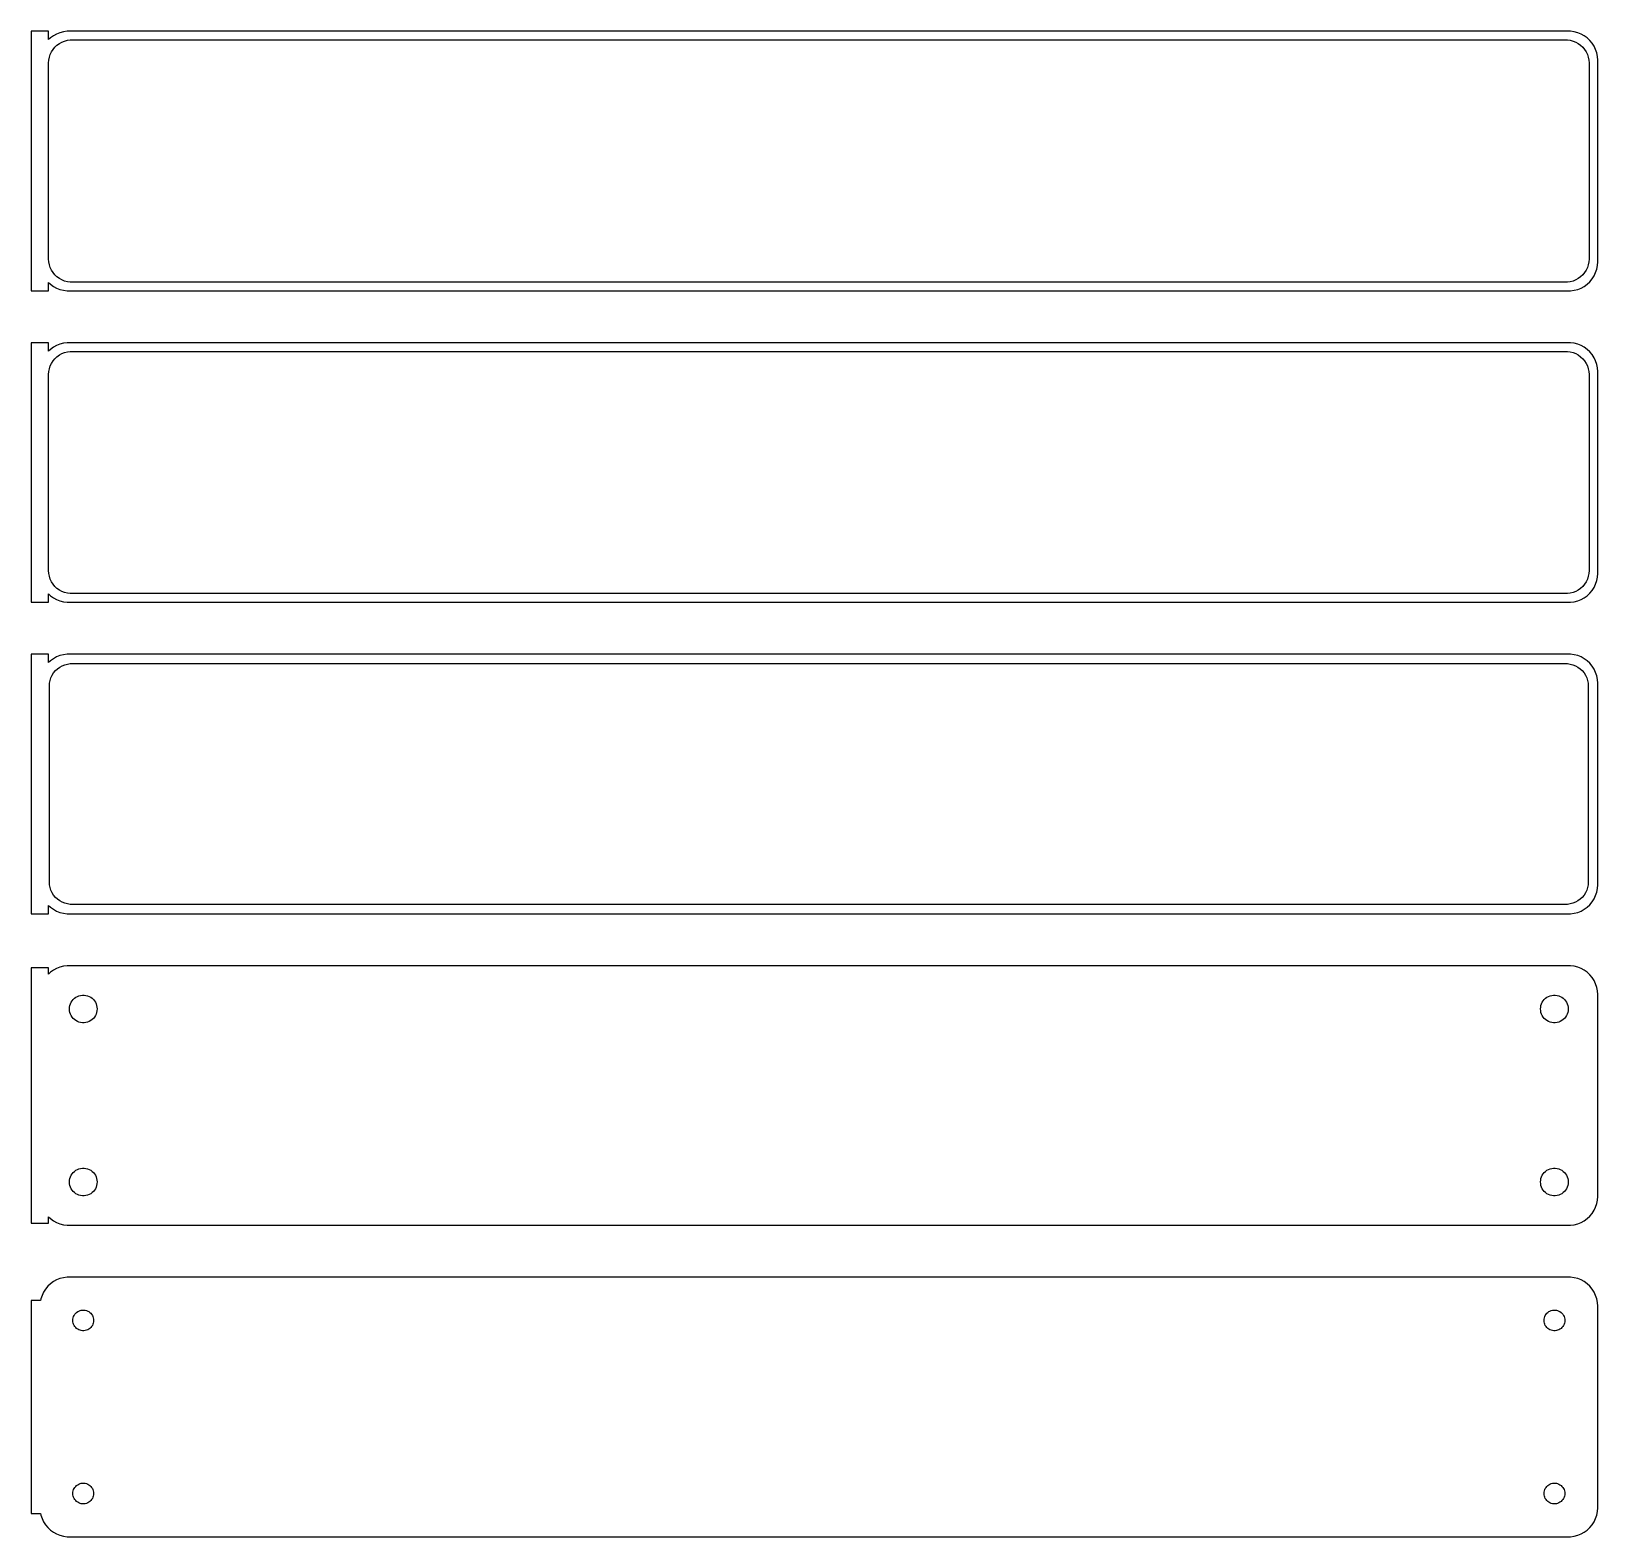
# Model space of a CAD drawing. Header units: metres. Extents: x -136 to 135, y 194 to 454.
import ezdxf

# ---------------------------------------------------------------- set-up
doc = ezdxf.new("R2010")
doc.units = ezdxf.units.M

msp = doc.modelspace()

# ---------------------------------------------------------------- linework, layer by layer
for p, q in [((-133.5, 454.49), (-136.5, 454.49)), ((-136.5, 454.49), (-136.5, 409.51)), ((-133.5, 453.059), (-133.5, 454.49)), ((-132.679, 453.722), (-133.187, 453.353)), ((-132.129, 454.024), (-132.679, 453.722)), ((-131.545, 454.255), (-132.129, 454.024)), ((-130.937, 454.411), (-131.545, 454.255)), ((-130.314, 454.49), (-130.937, 454.411)), ((130.314, 454.49), (-130.314, 454.49)), ((130.937, 454.411), (130.314, 454.49)), ((131.545, 454.255), (130.937, 454.411)), ((132.129, 454.024), (131.545, 454.255)), ((132.679, 453.722), (132.129, 454.024)), ((133.187, 453.353), (132.679, 453.722)), ((-133.187, 453.353), (-133.5, 453.059)), ((-133.219, 450.472), (-133.005, 450.927)), ((-133.005, 450.927), (-132.736, 451.351)), ((-132.736, 451.351), (-132.416, 451.738)), ((-132.416, 451.738), (-132.05, 452.082)), ((-132.05, 452.082), (-131.643, 452.377)), ((-131.643, 452.377), (-131.203, 452.619)), ((-131.203, 452.619), (-130.736, 452.804)), ((-130.736, 452.804), (-130.25, 452.929)), ((-130.25, 452.929), (-129.751, 452.992)), ((-129.751, 452.992), (129.751, 452.992)), ((129.751, 452.992), (130.25, 452.929)), ((130.25, 452.929), (130.736, 452.804)), ((130.736, 452.804), (131.203, 452.619)), ((131.203, 452.619), (131.643, 452.377)), ((131.643, 452.377), (132.05, 452.082)), ((132.05, 452.082), (132.416, 451.738)), ((132.416, 451.738), (132.736, 451.351)), ((132.736, 451.351), (133.005, 450.927)), ((133.005, 450.927), (133.219, 450.472)), ((133.645, 452.923), (133.187, 453.353)), ((134.045, 452.439), (133.645, 452.923)), ((134.382, 451.909), (134.045, 452.439)), ((134.649, 451.341), (134.382, 451.909)), ((134.843, 450.743), (134.649, 451.341)), ((134.961, 450.127), (134.843, 450.743)), ((-133.5, 449), (-133.468, 449.501)), ((-133.5, 415), (-133.5, 449)), ((-133.468, 449.501), (-133.374, 449.995)), ((-133.374, 449.995), (-133.219, 450.472)), ((133.219, 450.472), (133.374, 449.995)), ((133.374, 449.995), (133.468, 449.501)), ((133.468, 449.501), (133.5, 449)), ((133.5, 449), (133.5, 415)), ((135, 449.5), (134.961, 450.127)), ((135, 414.5), (135, 449.5)), ((-133.468, 414.499), (-133.5, 415)), ((-133.374, 414.005), (-133.468, 414.499)), ((-133.219, 413.528), (-133.374, 414.005)), ((-133.005, 413.073), (-133.219, 413.528)), ((-132.736, 412.649), (-133.005, 413.073)), ((133.005, 413.073), (132.736, 412.649)), ((133.219, 413.528), (133.005, 413.073)), ((133.374, 414.005), (133.219, 413.528)), ((133.468, 414.499), (133.374, 414.005)), ((133.5, 415), (133.468, 414.499)), ((134.649, 412.659), (134.843, 413.257)), ((134.843, 413.257), (134.961, 413.873)), ((134.961, 413.873), (135, 414.5)), ((-133.5, 410.941), (-133.187, 410.647)), ((-133.5, 409.51), (-133.5, 410.941)), ((-133.187, 410.647), (-132.679, 410.278)), ((-132.416, 412.262), (-132.736, 412.649)), ((-132.679, 410.278), (-132.129, 409.976)), ((-132.05, 411.918), (-132.416, 412.262)), ((-132.129, 409.976), (-131.545, 409.745)), ((-131.643, 411.623), (-132.05, 411.918)), ((-131.203, 411.381), (-131.643, 411.623)), ((-130.736, 411.196), (-131.203, 411.381)), ((-130.25, 411.071), (-130.736, 411.196)), ((-129.751, 411.008), (-130.25, 411.071)), ((129.751, 411.008), (-129.751, 411.008)), ((130.25, 411.071), (129.751, 411.008)), ((130.736, 411.196), (130.25, 411.071)), ((131.203, 411.381), (130.736, 411.196)), ((131.643, 411.623), (131.203, 411.381)), ((131.545, 409.745), (132.129, 409.976)), ((132.05, 411.918), (131.643, 411.623)), ((132.416, 412.262), (132.05, 411.918)), ((132.129, 409.976), (132.679, 410.278)), ((132.736, 412.649), (132.416, 412.262)), ((132.679, 410.278), (133.187, 410.647)), ((133.187, 410.647), (133.645, 411.077)), ((133.645, 411.077), (134.045, 411.561)), ((134.045, 411.561), (134.382, 412.091)), ((134.382, 412.091), (134.649, 412.659)), ((-136.5, 409.51), (-133.5, 409.51)), ((-131.545, 409.745), (-130.937, 409.589)), ((-130.937, 409.589), (-130.314, 409.51)), ((-130.314, 409.51), (130.314, 409.51)), ((130.314, 409.51), (130.937, 409.589)), ((130.937, 409.589), (131.545, 409.745)), ((-133.5, 400.49), (-136.5, 400.49)), ((-136.5, 400.49), (-136.5, 355.51)), ((-133.5, 399.059), (-133.5, 400.49)), ((-133.187, 399.353), (-133.5, 399.059)), ((-132.679, 399.722), (-133.187, 399.353)), ((-132.129, 400.024), (-132.679, 399.722)), ((-131.545, 400.255), (-132.129, 400.024)), ((-130.937, 400.411), (-131.545, 400.255)), ((-130.314, 400.49), (-130.937, 400.411)), ((130.314, 400.49), (-130.314, 400.49)), ((130.937, 400.411), (130.314, 400.49)), ((131.545, 400.255), (130.937, 400.411)), ((132.129, 400.024), (131.545, 400.255)), ((132.679, 399.722), (132.129, 400.024)), ((133.187, 399.353), (132.679, 399.722)), ((133.645, 398.923), (133.187, 399.353)), ((-133.374, 395.995), (-133.219, 396.472)), ((-133.219, 396.472), (-133.005, 396.927)), ((-133.005, 396.927), (-132.736, 397.351)), ((-132.736, 397.351), (-132.416, 397.738)), ((-132.416, 397.738), (-132.05, 398.082)), ((-132.05, 398.082), (-131.643, 398.377)), ((-131.643, 398.377), (-131.203, 398.619)), ((-131.203, 398.619), (-130.736, 398.804)), ((-130.736, 398.804), (-130.25, 398.929)), ((-130.25, 398.929), (-129.751, 398.992)), ((-129.751, 398.992), (129.751, 398.992)), ((129.751, 398.992), (130.25, 398.929)), ((130.25, 398.929), (130.736, 398.804)), ((130.736, 398.804), (131.203, 398.619)), ((131.203, 398.619), (131.643, 398.377)), ((131.643, 398.377), (132.05, 398.082)), ((132.05, 398.082), (132.416, 397.738)), ((132.416, 397.738), (132.736, 397.351)), ((132.736, 397.351), (133.005, 396.927)), ((133.005, 396.927), (133.219, 396.472)), ((133.219, 396.472), (133.374, 395.995)), ((134.045, 398.439), (133.645, 398.923)), ((134.382, 397.909), (134.045, 398.439)), ((134.649, 397.341), (134.382, 397.909)), ((134.843, 396.743), (134.649, 397.341)), ((134.961, 396.127), (134.843, 396.743)), ((-133.5, 395), (-133.468, 395.501)), ((-133.5, 361), (-133.5, 395)), ((-133.468, 395.501), (-133.374, 395.995)), ((133.374, 395.995), (133.468, 395.501)), ((133.468, 395.501), (133.5, 395)), ((133.5, 395), (133.5, 361)), ((135, 395.5), (134.961, 396.127)), ((135, 360.5), (135, 395.5)), ((-133.468, 360.499), (-133.5, 361)), ((-133.374, 360.005), (-133.468, 360.499)), ((-133.219, 359.528), (-133.374, 360.005)), ((-133.005, 359.073), (-133.219, 359.528)), ((-132.736, 358.649), (-133.005, 359.073)), ((-132.416, 358.262), (-132.736, 358.649)), ((132.736, 358.649), (132.416, 358.262)), ((133.005, 359.073), (132.736, 358.649)), ((133.219, 359.528), (133.005, 359.073)), ((133.374, 360.005), (133.219, 359.528)), ((133.468, 360.499), (133.374, 360.005)), ((133.5, 361), (133.468, 360.499)), ((134.382, 358.091), (134.649, 358.659)), ((134.649, 358.659), (134.843, 359.257)), ((134.843, 359.257), (134.961, 359.873)), ((134.961, 359.873), (135, 360.5)), ((-133.5, 356.941), (-133.187, 356.647)), ((-133.5, 355.51), (-133.5, 356.941)), ((-133.187, 356.647), (-132.679, 356.278)), ((-132.679, 356.278), (-132.129, 355.976)), ((-132.05, 357.918), (-132.416, 358.262)), ((-132.129, 355.976), (-131.545, 355.745)), ((-131.643, 357.623), (-132.05, 357.918)), ((-131.203, 357.381), (-131.643, 357.623)), ((-131.545, 355.745), (-130.937, 355.589)), ((-130.736, 357.196), (-131.203, 357.381)), ((-130.25, 357.071), (-130.736, 357.196)), ((-129.751, 357.008), (-130.25, 357.071)), ((129.751, 357.008), (-129.751, 357.008)), ((130.25, 357.071), (129.751, 357.008)), ((130.736, 357.196), (130.25, 357.071)), ((131.203, 357.381), (130.736, 357.196)), ((130.937, 355.589), (131.545, 355.745)), ((131.643, 357.623), (131.203, 357.381)), ((131.545, 355.745), (132.129, 355.976)), ((132.05, 357.918), (131.643, 357.623)), ((132.416, 358.262), (132.05, 357.918)), ((132.129, 355.976), (132.679, 356.278)), ((132.679, 356.278), (133.187, 356.647)), ((133.187, 356.647), (133.645, 357.077)), ((133.645, 357.077), (134.045, 357.561)), ((134.045, 357.561), (134.382, 358.091)), ((-136.5, 355.51), (-133.5, 355.51)), ((-130.937, 355.589), (-130.314, 355.51)), ((-130.314, 355.51), (130.314, 355.51)), ((130.314, 355.51), (130.937, 355.589)), ((-133.5, 346.49), (-136.5, 346.49)), ((-136.5, 346.49), (-136.5, 301.51)), ((-133.5, 345.059), (-133.5, 346.49)), ((-133.187, 345.353), (-133.5, 345.059)), ((-132.679, 345.722), (-133.187, 345.353)), ((-132.129, 346.024), (-132.679, 345.722)), ((-131.545, 346.255), (-132.129, 346.024)), ((-130.937, 346.411), (-131.545, 346.255)), ((-130.314, 346.49), (-130.937, 346.411)), ((130.314, 346.49), (-130.314, 346.49)), ((-130.226, 344.804), (-129.743, 344.865)), ((-129.743, 344.865), (129.743, 344.865)), ((129.743, 344.865), (130.226, 344.804)), ((130.937, 346.411), (130.314, 346.49)), ((131.545, 346.255), (130.937, 346.411)), ((132.129, 346.024), (131.545, 346.255)), ((132.679, 345.722), (132.129, 346.024)), ((133.187, 345.353), (132.679, 345.722)), ((133.645, 344.923), (133.187, 345.353)), ((134.045, 344.439), (133.645, 344.923)), ((-133.251, 341.963), (-133.101, 342.426)), ((-133.101, 342.426), (-132.894, 342.866)), ((-132.894, 342.866), (-132.633, 343.276)), ((-132.633, 343.276), (-132.323, 343.651)), ((-132.323, 343.651), (-131.969, 343.984)), ((-131.969, 343.984), (-131.575, 344.27)), ((-131.575, 344.27), (-131.149, 344.504)), ((-131.149, 344.504), (-130.697, 344.683)), ((-130.697, 344.683), (-130.226, 344.804)), ((130.226, 344.804), (130.697, 344.683)), ((130.697, 344.683), (131.149, 344.504)), ((131.149, 344.504), (131.575, 344.27)), ((131.575, 344.27), (131.969, 343.984)), ((131.969, 343.984), (132.323, 343.651)), ((132.323, 343.651), (132.633, 343.276)), ((132.633, 343.276), (132.894, 342.866)), ((132.894, 342.866), (133.101, 342.426)), ((133.101, 342.426), (133.251, 341.963)), ((134.382, 343.909), (134.045, 344.439)), ((134.649, 343.341), (134.382, 343.909)), ((134.843, 342.743), (134.649, 343.341)), ((134.961, 342.127), (134.843, 342.743)), ((135, 341.5), (134.961, 342.127)), ((-133.373, 341), (-133.342, 341.485)), ((-133.373, 307), (-133.373, 341)), ((-133.342, 341.485), (-133.251, 341.963)), ((133.251, 341.963), (133.342, 341.485)), ((133.342, 341.485), (133.373, 341)), ((133.373, 341), (133.373, 307)), ((135, 306.5), (135, 341.5)), ((-133.342, 306.515), (-133.373, 307)), ((133.373, 307), (133.342, 306.515)), ((-133.251, 306.037), (-133.342, 306.515)), ((-133.101, 305.574), (-133.251, 306.037)), ((-132.894, 305.134), (-133.101, 305.574)), ((-132.633, 304.724), (-132.894, 305.134)), ((-132.323, 304.349), (-132.633, 304.724)), ((-131.969, 304.016), (-132.323, 304.349)), ((132.323, 304.349), (131.969, 304.016)), ((132.633, 304.724), (132.323, 304.349)), ((132.894, 305.134), (132.633, 304.724)), ((133.101, 305.574), (132.894, 305.134)), ((133.251, 306.037), (133.101, 305.574)), ((133.342, 306.515), (133.251, 306.037)), ((134.045, 303.561), (134.382, 304.091)), ((134.382, 304.091), (134.649, 304.659)), ((134.649, 304.659), (134.843, 305.257)), ((134.843, 305.257), (134.961, 305.873)), ((134.961, 305.873), (135, 306.5)), ((-136.5, 301.51), (-133.5, 301.51)), ((-133.5, 302.941), (-133.187, 302.647)), ((-133.5, 301.51), (-133.5, 302.941)), ((-133.187, 302.647), (-132.679, 302.278)), ((-132.679, 302.278), (-132.129, 301.976)), ((-132.129, 301.976), (-131.545, 301.745)), ((-131.575, 303.73), (-131.969, 304.016)), ((-131.149, 303.496), (-131.575, 303.73)), ((-131.545, 301.745), (-130.937, 301.589)), ((-130.697, 303.317), (-131.149, 303.496)), ((-130.937, 301.589), (-130.314, 301.51)), ((-130.226, 303.196), (-130.697, 303.317)), ((-130.314, 301.51), (130.314, 301.51)), ((-129.743, 303.135), (-130.226, 303.196)), ((129.743, 303.135), (-129.743, 303.135)), ((130.226, 303.196), (129.743, 303.135)), ((130.697, 303.317), (130.226, 303.196)), ((130.314, 301.51), (130.937, 301.589)), ((131.149, 303.496), (130.697, 303.317)), ((130.937, 301.589), (131.545, 301.745)), ((131.575, 303.73), (131.149, 303.496)), ((131.545, 301.745), (132.129, 301.976)), ((131.969, 304.016), (131.575, 303.73)), ((132.129, 301.976), (132.679, 302.278)), ((132.679, 302.278), (133.187, 302.647)), ((133.187, 302.647), (133.645, 303.077)), ((133.645, 303.077), (134.045, 303.561)), ((-133.5, 292.115), (-136.5, 292.115)), ((-136.5, 292.115), (-136.5, 247.885)), ((-133.5, 291.059), (-133.5, 292.115)), ((-133.187, 291.353), (-133.5, 291.059)), ((-132.679, 291.722), (-133.187, 291.353)), ((-132.129, 292.024), (-132.679, 291.722)), ((-131.545, 292.255), (-132.129, 292.024)), ((-130.937, 292.411), (-131.545, 292.255)), ((-130.314, 292.49), (-130.937, 292.411)), ((130.314, 292.49), (-130.314, 292.49)), ((130.937, 292.411), (130.314, 292.49)), ((131.545, 292.255), (130.937, 292.411)), ((132.129, 292.024), (131.545, 292.255)), ((132.679, 291.722), (132.129, 292.024)), ((133.187, 291.353), (132.679, 291.722)), ((133.645, 290.923), (133.187, 291.353)), ((134.045, 290.439), (133.645, 290.923)), ((134.382, 289.909), (134.045, 290.439)), ((134.649, 289.341), (134.382, 289.909)), ((134.843, 288.743), (134.649, 289.341)), ((134.961, 288.127), (134.843, 288.743)), ((135, 287.5), (134.961, 288.127)), ((-129.9, 285), (-129.881, 285.301)), ((-129.881, 285.301), (-129.825, 285.597)), ((-129.825, 285.597), (-129.731, 285.883)), ((-129.731, 285.883), (-129.603, 286.156)), ((-129.603, 286.156), (-129.442, 286.411)), ((-129.442, 286.411), (-129.25, 286.643)), ((-129.25, 286.643), (-129.03, 286.849)), ((-129.03, 286.849), (-128.786, 287.026)), ((-128.786, 287.026), (-128.522, 287.172)), ((-128.522, 287.172), (-128.242, 287.283)), ((-128.242, 287.283), (-127.95, 287.357)), ((-127.95, 287.357), (-127.651, 287.395)), ((-127.651, 287.395), (-127.349, 287.395)), ((-127.349, 287.395), (-127.05, 287.357)), ((-127.05, 287.357), (-126.758, 287.283)), ((-126.758, 287.283), (-126.478, 287.172)), ((-126.478, 287.172), (-126.214, 287.026)), ((-126.214, 287.026), (-125.97, 286.849)), ((-125.97, 286.849), (-125.75, 286.643)), ((-125.75, 286.643), (-125.558, 286.411)), ((-125.558, 286.411), (-125.397, 286.156)), ((-125.397, 286.156), (-125.269, 285.883)), ((-125.269, 285.883), (-125.175, 285.597)), ((-125.175, 285.597), (-125.119, 285.301)), ((-125.119, 285.301), (-125.1, 285)), ((125.1, 285), (125.119, 285.301)), ((125.119, 285.301), (125.175, 285.597)), ((125.175, 285.597), (125.269, 285.883)), ((125.269, 285.883), (125.397, 286.156)), ((125.397, 286.156), (125.558, 286.411)), ((125.558, 286.411), (125.75, 286.643)), ((125.75, 286.643), (125.97, 286.849)), ((125.97, 286.849), (126.214, 287.026)), ((126.214, 287.026), (126.478, 287.172)), ((126.478, 287.172), (126.758, 287.283)), ((126.758, 287.283), (127.05, 287.357)), ((127.05, 287.357), (127.349, 287.395)), ((127.349, 287.395), (127.651, 287.395)), ((127.651, 287.395), (127.95, 287.357)), ((127.95, 287.357), (128.242, 287.283)), ((128.242, 287.283), (128.522, 287.172)), ((128.522, 287.172), (128.786, 287.026)), ((128.786, 287.026), (129.03, 286.849)), ((129.03, 286.849), (129.25, 286.643)), ((129.25, 286.643), (129.442, 286.411)), ((129.442, 286.411), (129.603, 286.156)), ((129.603, 286.156), (129.731, 285.883)), ((129.731, 285.883), (129.825, 285.597)), ((129.825, 285.597), (129.881, 285.301)), ((129.881, 285.301), (129.9, 285)), ((135, 252.5), (135, 287.5)), ((-129.881, 284.699), (-129.9, 285)), ((-129.825, 284.403), (-129.881, 284.699)), ((-129.731, 284.117), (-129.825, 284.403)), ((-129.603, 283.844), (-129.731, 284.117)), ((-129.442, 283.589), (-129.603, 283.844)), ((-129.25, 283.357), (-129.442, 283.589)), ((-129.03, 283.151), (-129.25, 283.357)), ((-128.786, 282.974), (-129.03, 283.151)), ((-128.522, 282.828), (-128.786, 282.974)), ((-128.242, 282.717), (-128.522, 282.828)), ((-127.95, 282.643), (-128.242, 282.717)), ((-127.651, 282.605), (-127.95, 282.643)), ((-127.349, 282.605), (-127.651, 282.605)), ((-127.05, 282.643), (-127.349, 282.605)), ((-126.758, 282.717), (-127.05, 282.643)), ((-126.478, 282.828), (-126.758, 282.717)), ((-126.214, 282.974), (-126.478, 282.828)), ((-125.97, 283.151), (-126.214, 282.974)), ((-125.75, 283.357), (-125.97, 283.151)), ((-125.558, 283.589), (-125.75, 283.357)), ((-125.397, 283.844), (-125.558, 283.589)), ((-125.269, 284.117), (-125.397, 283.844)), ((-125.175, 284.403), (-125.269, 284.117)), ((-125.119, 284.699), (-125.175, 284.403)), ((-125.1, 285), (-125.119, 284.699)), ((125.119, 284.699), (125.1, 285)), ((125.175, 284.403), (125.119, 284.699)), ((125.269, 284.117), (125.175, 284.403)), ((125.397, 283.844), (125.269, 284.117)), ((125.558, 283.589), (125.397, 283.844)), ((125.75, 283.357), (125.558, 283.589)), ((125.97, 283.151), (125.75, 283.357)), ((126.214, 282.974), (125.97, 283.151)), ((126.478, 282.828), (126.214, 282.974)), ((126.758, 282.717), (126.478, 282.828)), ((127.05, 282.643), (126.758, 282.717)), ((127.349, 282.605), (127.05, 282.643)), ((127.651, 282.605), (127.349, 282.605)), ((127.95, 282.643), (127.651, 282.605)), ((128.242, 282.717), (127.95, 282.643)), ((128.522, 282.828), (128.242, 282.717)), ((128.786, 282.974), (128.522, 282.828)), ((129.03, 283.151), (128.786, 282.974)), ((129.25, 283.357), (129.03, 283.151)), ((129.442, 283.589), (129.25, 283.357)), ((129.603, 283.844), (129.442, 283.589)), ((129.731, 284.117), (129.603, 283.844)), ((129.825, 284.403), (129.731, 284.117)), ((129.881, 284.699), (129.825, 284.403)), ((129.9, 285), (129.881, 284.699)), ((-129.9, 255), (-129.881, 255.301)), ((-129.881, 255.301), (-129.825, 255.597)), ((-129.825, 255.597), (-129.731, 255.883)), ((-129.731, 255.883), (-129.603, 256.156)), ((-129.603, 256.156), (-129.442, 256.411)), ((-129.442, 256.411), (-129.25, 256.643)), ((-129.25, 256.643), (-129.03, 256.849)), ((-129.03, 256.849), (-128.786, 257.026)), ((-128.786, 257.026), (-128.522, 257.172)), ((-128.522, 257.172), (-128.242, 257.283)), ((-128.242, 257.283), (-127.95, 257.357)), ((-127.95, 257.357), (-127.651, 257.395)), ((-127.651, 257.395), (-127.349, 257.395)), ((-127.349, 257.395), (-127.05, 257.357)), ((-127.05, 257.357), (-126.758, 257.283)), ((-126.758, 257.283), (-126.478, 257.172)), ((-126.478, 257.172), (-126.214, 257.026)), ((-126.214, 257.026), (-125.97, 256.849)), ((-125.97, 256.849), (-125.75, 256.643)), ((-125.75, 256.643), (-125.558, 256.411)), ((-125.558, 256.411), (-125.397, 256.156)), ((-125.397, 256.156), (-125.269, 255.883)), ((-125.269, 255.883), (-125.175, 255.597)), ((-125.175, 255.597), (-125.119, 255.301)), ((-125.119, 255.301), (-125.1, 255)), ((125.1, 255), (125.119, 255.301)), ((125.119, 255.301), (125.175, 255.597)), ((125.175, 255.597), (125.269, 255.883)), ((125.269, 255.883), (125.397, 256.156)), ((125.397, 256.156), (125.558, 256.411)), ((125.558, 256.411), (125.75, 256.643)), ((125.75, 256.643), (125.97, 256.849)), ((125.97, 256.849), (126.214, 257.026)), ((126.214, 257.026), (126.478, 257.172)), ((126.478, 257.172), (126.758, 257.283)), ((126.758, 257.283), (127.05, 257.357)), ((127.05, 257.357), (127.349, 257.395)), ((127.349, 257.395), (127.651, 257.395)), ((127.651, 257.395), (127.95, 257.357)), ((127.95, 257.357), (128.242, 257.283)), ((128.242, 257.283), (128.522, 257.172)), ((128.522, 257.172), (128.786, 257.026)), ((128.786, 257.026), (129.03, 256.849)), ((129.03, 256.849), (129.25, 256.643)), ((129.25, 256.643), (129.442, 256.411)), ((129.442, 256.411), (129.603, 256.156)), ((129.603, 256.156), (129.731, 255.883)), ((129.731, 255.883), (129.825, 255.597)), ((129.825, 255.597), (129.881, 255.301)), ((129.881, 255.301), (129.9, 255)), ((-129.881, 254.699), (-129.9, 255)), ((-129.825, 254.403), (-129.881, 254.699)), ((-129.731, 254.117), (-129.825, 254.403)), ((-129.603, 253.844), (-129.731, 254.117)), ((-129.442, 253.589), (-129.603, 253.844)), ((-129.25, 253.357), (-129.442, 253.589)), ((-129.03, 253.151), (-129.25, 253.357)), ((-128.786, 252.974), (-129.03, 253.151)), ((-128.522, 252.828), (-128.786, 252.974)), ((-128.242, 252.717), (-128.522, 252.828)), ((-127.95, 252.643), (-128.242, 252.717)), ((-127.651, 252.605), (-127.95, 252.643)), ((-127.349, 252.605), (-127.651, 252.605)), ((-127.05, 252.643), (-127.349, 252.605)), ((-126.758, 252.717), (-127.05, 252.643)), ((-126.478, 252.828), (-126.758, 252.717)), ((-126.214, 252.974), (-126.478, 252.828)), ((-125.97, 253.151), (-126.214, 252.974)), ((-125.75, 253.357), (-125.97, 253.151)), ((-125.558, 253.589), (-125.75, 253.357)), ((-125.397, 253.844), (-125.558, 253.589)), ((-125.269, 254.117), (-125.397, 253.844)), ((-125.175, 254.403), (-125.269, 254.117)), ((-125.119, 254.699), (-125.175, 254.403)), ((-125.1, 255), (-125.119, 254.699)), ((125.119, 254.699), (125.1, 255)), ((125.175, 254.403), (125.119, 254.699)), ((125.269, 254.117), (125.175, 254.403)), ((125.397, 253.844), (125.269, 254.117)), ((125.558, 253.589), (125.397, 253.844)), ((125.75, 253.357), (125.558, 253.589)), ((125.97, 253.151), (125.75, 253.357)), ((126.214, 252.974), (125.97, 253.151)), ((126.478, 252.828), (126.214, 252.974)), ((126.758, 252.717), (126.478, 252.828)), ((127.05, 252.643), (126.758, 252.717)), ((127.349, 252.605), (127.05, 252.643)), ((127.651, 252.605), (127.349, 252.605)), ((127.95, 252.643), (127.651, 252.605)), ((128.242, 252.717), (127.95, 252.643)), ((128.522, 252.828), (128.242, 252.717)), ((128.786, 252.974), (128.522, 252.828)), ((129.03, 253.151), (128.786, 252.974)), ((129.25, 253.357), (129.03, 253.151)), ((129.442, 253.589), (129.25, 253.357)), ((129.603, 253.844), (129.442, 253.589)), ((129.731, 254.117), (129.603, 253.844)), ((129.825, 254.403), (129.731, 254.117)), ((129.881, 254.699), (129.825, 254.403)), ((129.9, 255), (129.881, 254.699)), ((134.961, 251.873), (135, 252.5)), ((134.045, 249.561), (134.382, 250.091)), ((134.382, 250.091), (134.649, 250.659)), ((134.649, 250.659), (134.843, 251.257)), ((134.843, 251.257), (134.961, 251.873)), ((-136.5, 247.885), (-133.5, 247.885)), ((-133.5, 247.885), (-133.5, 248.941)), ((-133.5, 248.941), (-133.187, 248.647)), ((-133.187, 248.647), (-132.679, 248.278)), ((-132.679, 248.278), (-132.129, 247.976)), ((-132.129, 247.976), (-131.545, 247.745)), ((-131.545, 247.745), (-130.937, 247.589)), ((-130.937, 247.589), (-130.314, 247.51)), ((-130.314, 247.51), (130.314, 247.51)), ((130.314, 247.51), (130.937, 247.589)), ((130.937, 247.589), (131.545, 247.745)), ((131.545, 247.745), (132.129, 247.976)), ((132.129, 247.976), (132.679, 248.278)), ((132.679, 248.278), (133.187, 248.647)), ((133.187, 248.647), (133.645, 249.077)), ((133.645, 249.077), (134.045, 249.561)), ((-134.045, 236.439), (-134.382, 235.909)), ((-133.645, 236.923), (-134.045, 236.439)), ((-133.187, 237.353), (-133.645, 236.923)), ((-132.679, 237.722), (-133.187, 237.353)), ((-132.129, 238.024), (-132.679, 237.722)), ((-131.545, 238.255), (-132.129, 238.024)), ((-130.937, 238.411), (-131.545, 238.255)), ((-130.314, 238.49), (-130.937, 238.411)), ((130.314, 238.49), (-130.314, 238.49)), ((130.937, 238.411), (130.314, 238.49)), ((131.545, 238.255), (130.937, 238.411)), ((132.129, 238.024), (131.545, 238.255)), ((132.679, 237.722), (132.129, 238.024)), ((133.187, 237.353), (132.679, 237.722)), ((133.645, 236.923), (133.187, 237.353)), ((134.045, 236.439), (133.645, 236.923)), ((134.382, 235.909), (134.045, 236.439)), ((-134.9, 234.444), (-136.5, 234.444)), ((-136.5, 234.444), (-136.5, 197.556)), ((-134.843, 234.743), (-134.9, 234.444)), ((-134.649, 235.341), (-134.843, 234.743)), ((-134.382, 235.909), (-134.649, 235.341)), ((134.649, 235.341), (134.382, 235.909)), ((134.843, 234.743), (134.649, 235.341)), ((134.961, 234.127), (134.843, 234.743)), ((135, 233.5), (134.961, 234.127)), ((135, 198.5), (135, 233.5)), ((-129.3, 231), (-129.286, 231.226)), ((-129.286, 230.774), (-129.3, 231)), ((-129.286, 231.226), (-129.243, 231.448)), ((-129.243, 231.448), (-129.174, 231.663)), ((-129.174, 231.663), (-129.077, 231.867)), ((-129.077, 231.867), (-128.956, 232.058)), ((-128.956, 232.058), (-128.812, 232.232)), ((-128.812, 232.232), (-128.647, 232.387)), ((-128.647, 232.387), (-128.464, 232.52)), ((-128.464, 232.52), (-128.266, 232.629)), ((-128.266, 232.629), (-128.056, 232.712)), ((-128.056, 232.712), (-127.837, 232.768)), ((-127.837, 232.768), (-127.613, 232.796)), ((-127.613, 232.796), (-127.387, 232.796)), ((-127.387, 232.796), (-127.163, 232.768)), ((-127.163, 232.768), (-126.944, 232.712)), ((-126.944, 232.712), (-126.734, 232.629)), ((-126.734, 232.629), (-126.536, 232.52)), ((-126.536, 232.52), (-126.353, 232.387)), ((-126.353, 232.387), (-126.188, 232.232)), ((-126.188, 232.232), (-126.044, 232.058)), ((-126.044, 232.058), (-125.923, 231.867)), ((-125.923, 231.867), (-125.826, 231.663)), ((-125.826, 231.663), (-125.757, 231.448)), ((-125.757, 231.448), (-125.714, 231.226)), ((-125.714, 231.226), (-125.7, 231)), ((-125.7, 231), (-125.714, 230.774)), ((125.7, 231), (125.714, 231.226)), ((125.714, 230.774), (125.7, 231)), ((125.714, 231.226), (125.757, 231.448)), ((125.757, 231.448), (125.826, 231.663)), ((125.826, 231.663), (125.923, 231.867)), ((125.923, 231.867), (126.044, 232.058)), ((126.044, 232.058), (126.188, 232.232)), ((126.188, 232.232), (126.353, 232.387)), ((126.353, 232.387), (126.536, 232.52)), ((126.536, 232.52), (126.734, 232.629)), ((126.734, 232.629), (126.944, 232.712)), ((126.944, 232.712), (127.163, 232.768)), ((127.163, 232.768), (127.387, 232.796)), ((127.387, 232.796), (127.613, 232.796)), ((127.613, 232.796), (127.837, 232.768)), ((127.837, 232.768), (128.056, 232.712)), ((128.056, 232.712), (128.266, 232.629)), ((128.266, 232.629), (128.464, 232.52)), ((128.464, 232.52), (128.647, 232.387)), ((128.647, 232.387), (128.812, 232.232)), ((128.812, 232.232), (128.956, 232.058)), ((128.956, 232.058), (129.077, 231.867)), ((129.077, 231.867), (129.174, 231.663)), ((129.174, 231.663), (129.243, 231.448)), ((129.243, 231.448), (129.286, 231.226)), ((129.286, 231.226), (129.3, 231)), ((129.3, 231), (129.286, 230.774)), ((-129.243, 230.552), (-129.286, 230.774)), ((-129.174, 230.337), (-129.243, 230.552)), ((-129.077, 230.133), (-129.174, 230.337)), ((-128.956, 229.942), (-129.077, 230.133)), ((-128.812, 229.768), (-128.956, 229.942)), ((-128.647, 229.613), (-128.812, 229.768)), ((-128.464, 229.48), (-128.647, 229.613)), ((-128.266, 229.371), (-128.464, 229.48)), ((-128.056, 229.288), (-128.266, 229.371)), ((-127.837, 229.232), (-128.056, 229.288)), ((-127.613, 229.204), (-127.837, 229.232)), ((-127.387, 229.204), (-127.613, 229.204)), ((-127.163, 229.232), (-127.387, 229.204)), ((-126.944, 229.288), (-127.163, 229.232)), ((-126.734, 229.371), (-126.944, 229.288)), ((-126.536, 229.48), (-126.734, 229.371)), ((-126.353, 229.613), (-126.536, 229.48)), ((-126.188, 229.768), (-126.353, 229.613)), ((-126.044, 229.942), (-126.188, 229.768)), ((-125.923, 230.133), (-126.044, 229.942)), ((-125.826, 230.337), (-125.923, 230.133)), ((-125.757, 230.552), (-125.826, 230.337)), ((-125.714, 230.774), (-125.757, 230.552)), ((125.757, 230.552), (125.714, 230.774)), ((125.826, 230.337), (125.757, 230.552)), ((125.923, 230.133), (125.826, 230.337)), ((126.044, 229.942), (125.923, 230.133)), ((126.188, 229.768), (126.044, 229.942)), ((126.353, 229.613), (126.188, 229.768)), ((126.536, 229.48), (126.353, 229.613)), ((126.734, 229.371), (126.536, 229.48)), ((126.944, 229.288), (126.734, 229.371)), ((127.163, 229.232), (126.944, 229.288)), ((127.387, 229.204), (127.163, 229.232)), ((127.613, 229.204), (127.387, 229.204)), ((127.837, 229.232), (127.613, 229.204)), ((128.056, 229.288), (127.837, 229.232)), ((128.266, 229.371), (128.056, 229.288)), ((128.464, 229.48), (128.266, 229.371)), ((128.647, 229.613), (128.464, 229.48)), ((128.812, 229.768), (128.647, 229.613)), ((128.956, 229.942), (128.812, 229.768)), ((129.077, 230.133), (128.956, 229.942)), ((129.174, 230.337), (129.077, 230.133)), ((129.243, 230.552), (129.174, 230.337)), ((129.286, 230.774), (129.243, 230.552)), ((-129.3, 201), (-129.286, 201.226)), ((-129.286, 200.774), (-129.3, 201)), ((-129.286, 201.226), (-129.243, 201.448)), ((-129.243, 201.448), (-129.174, 201.663)), ((-129.174, 201.663), (-129.077, 201.867)), ((-129.077, 201.867), (-128.956, 202.058)), ((-128.956, 202.058), (-128.812, 202.232)), ((-128.812, 202.232), (-128.647, 202.387)), ((-128.647, 202.387), (-128.464, 202.52)), ((-128.464, 202.52), (-128.266, 202.629)), ((-128.266, 202.629), (-128.056, 202.712)), ((-128.056, 202.712), (-127.837, 202.768)), ((-127.837, 202.768), (-127.613, 202.796)), ((-127.613, 202.796), (-127.387, 202.796)), ((-127.387, 202.796), (-127.163, 202.768)), ((-127.163, 202.768), (-126.944, 202.712)), ((-126.944, 202.712), (-126.734, 202.629)), ((-126.734, 202.629), (-126.536, 202.52)), ((-126.536, 202.52), (-126.353, 202.387)), ((-126.353, 202.387), (-126.188, 202.232)), ((-126.188, 202.232), (-126.044, 202.058)), ((-126.044, 202.058), (-125.923, 201.867)), ((-125.923, 201.867), (-125.826, 201.663)), ((-125.826, 201.663), (-125.757, 201.448)), ((-125.757, 201.448), (-125.714, 201.226)), ((-125.714, 201.226), (-125.7, 201)), ((-125.7, 201), (-125.714, 200.774)), ((125.7, 201), (125.714, 201.226)), ((125.714, 200.774), (125.7, 201)), ((125.714, 201.226), (125.757, 201.448)), ((125.757, 201.448), (125.826, 201.663)), ((125.826, 201.663), (125.923, 201.867)), ((125.923, 201.867), (126.044, 202.058)), ((126.044, 202.058), (126.188, 202.232)), ((126.188, 202.232), (126.353, 202.387)), ((126.353, 202.387), (126.536, 202.52)), ((126.536, 202.52), (126.734, 202.629)), ((126.734, 202.629), (126.944, 202.712)), ((126.944, 202.712), (127.163, 202.768)), ((127.163, 202.768), (127.387, 202.796)), ((127.387, 202.796), (127.613, 202.796)), ((127.613, 202.796), (127.837, 202.768)), ((127.837, 202.768), (128.056, 202.712)), ((128.056, 202.712), (128.266, 202.629)), ((128.266, 202.629), (128.464, 202.52)), ((128.464, 202.52), (128.647, 202.387)), ((128.647, 202.387), (128.812, 202.232)), ((128.812, 202.232), (128.956, 202.058)), ((128.956, 202.058), (129.077, 201.867)), ((129.077, 201.867), (129.174, 201.663)), ((129.174, 201.663), (129.243, 201.448)), ((129.243, 201.448), (129.286, 201.226)), ((129.286, 201.226), (129.3, 201)), ((129.3, 201), (129.286, 200.774)), ((-129.243, 200.552), (-129.286, 200.774)), ((-129.174, 200.337), (-129.243, 200.552)), ((-129.077, 200.133), (-129.174, 200.337)), ((-128.956, 199.942), (-129.077, 200.133)), ((-128.812, 199.768), (-128.956, 199.942)), ((-128.647, 199.613), (-128.812, 199.768)), ((-128.464, 199.48), (-128.647, 199.613)), ((-128.266, 199.371), (-128.464, 199.48)), ((-128.056, 199.288), (-128.266, 199.371)), ((-127.837, 199.232), (-128.056, 199.288)), ((-127.613, 199.204), (-127.837, 199.232)), ((-127.387, 199.204), (-127.613, 199.204)), ((-127.163, 199.232), (-127.387, 199.204)), ((-126.944, 199.288), (-127.163, 199.232)), ((-126.734, 199.371), (-126.944, 199.288)), ((-126.536, 199.48), (-126.734, 199.371)), ((-126.353, 199.613), (-126.536, 199.48)), ((-126.188, 199.768), (-126.353, 199.613)), ((-126.044, 199.942), (-126.188, 199.768)), ((-125.923, 200.133), (-126.044, 199.942)), ((-125.826, 200.337), (-125.923, 200.133)), ((-125.757, 200.552), (-125.826, 200.337)), ((-125.714, 200.774), (-125.757, 200.552)), ((125.757, 200.552), (125.714, 200.774)), ((125.826, 200.337), (125.757, 200.552)), ((125.923, 200.133), (125.826, 200.337)), ((126.044, 199.942), (125.923, 200.133)), ((126.188, 199.768), (126.044, 199.942)), ((126.353, 199.613), (126.188, 199.768)), ((126.536, 199.48), (126.353, 199.613)), ((126.734, 199.371), (126.536, 199.48)), ((126.944, 199.288), (126.734, 199.371)), ((127.163, 199.232), (126.944, 199.288)), ((127.387, 199.204), (127.163, 199.232)), ((127.613, 199.204), (127.387, 199.204)), ((127.837, 199.232), (127.613, 199.204)), ((128.056, 199.288), (127.837, 199.232)), ((128.266, 199.371), (128.056, 199.288)), ((128.464, 199.48), (128.266, 199.371)), ((128.647, 199.613), (128.464, 199.48)), ((128.812, 199.768), (128.647, 199.613)), ((128.956, 199.942), (128.812, 199.768)), ((129.077, 200.133), (128.956, 199.942)), ((129.174, 200.337), (129.077, 200.133)), ((129.243, 200.552), (129.174, 200.337)), ((129.286, 200.774), (129.243, 200.552)), ((134.961, 197.873), (135, 198.5)), ((-136.5, 197.556), (-134.9, 197.556)), ((-134.9, 197.556), (-134.843, 197.257)), ((-134.843, 197.257), (-134.649, 196.659)), ((-134.649, 196.659), (-134.382, 196.091)), ((-134.382, 196.091), (-134.045, 195.561)), ((-134.045, 195.561), (-133.645, 195.077)), ((133.645, 195.077), (134.045, 195.561)), ((134.045, 195.561), (134.382, 196.091)), ((134.382, 196.091), (134.649, 196.659)), ((134.649, 196.659), (134.843, 197.257)), ((134.843, 197.257), (134.961, 197.873)), ((-133.645, 195.077), (-133.187, 194.647)), ((-133.187, 194.647), (-132.679, 194.278)), ((-132.679, 194.278), (-132.129, 193.976)), ((-132.129, 193.976), (-131.545, 193.745)), ((-131.545, 193.745), (-130.937, 193.589)), ((-130.937, 193.589), (-130.314, 193.51)), ((-130.314, 193.51), (130.314, 193.51)), ((130.314, 193.51), (130.937, 193.589)), ((130.937, 193.589), (131.545, 193.745)), ((131.545, 193.745), (132.129, 193.976)), ((132.129, 193.976), (132.679, 194.278)), ((132.679, 194.278), (133.187, 194.647)), ((133.187, 194.647), (133.645, 195.077))]:
    msp.add_line(p, q)

doc.saveas('drawing.dxf')
